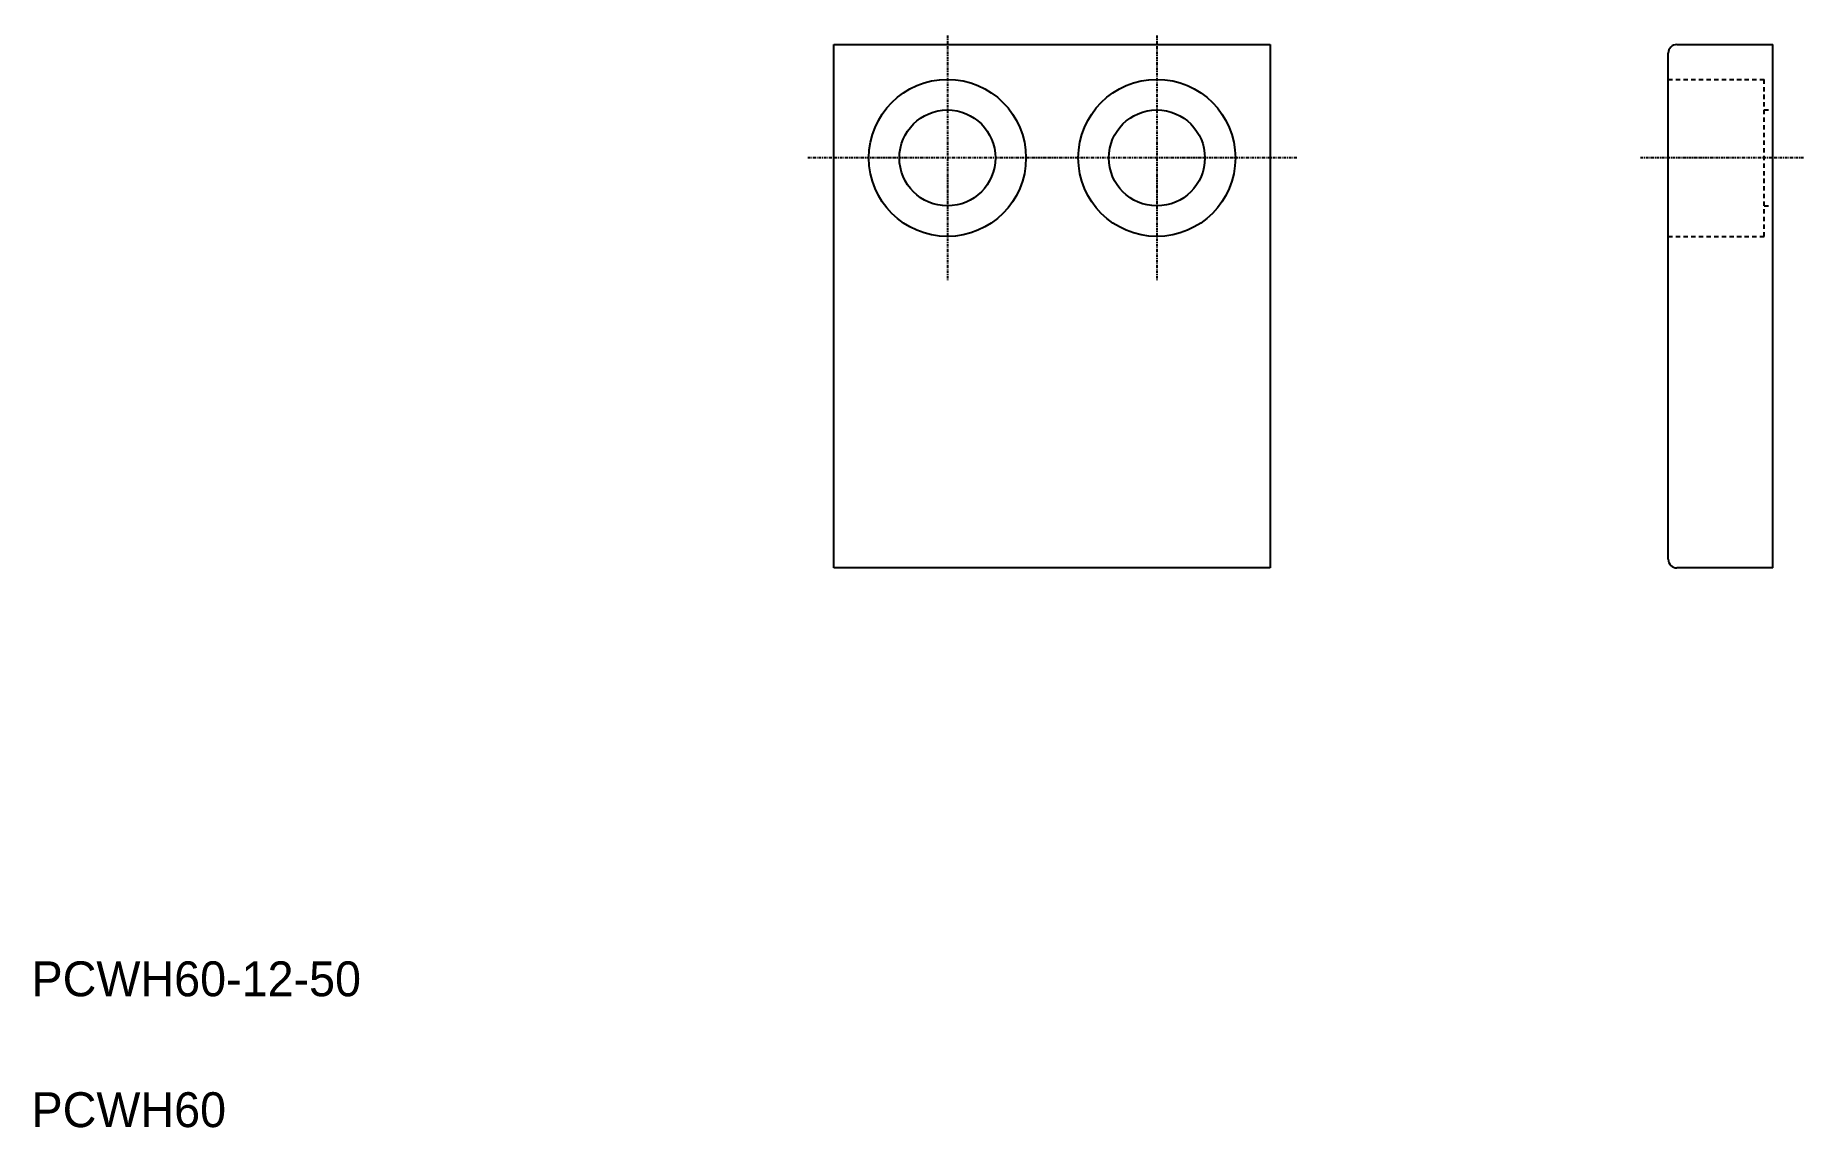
# Model space of a CAD drawing. Extents: x 10 to 213, y 10 to 135.
import ezdxf

# ---------------------------------------------------------------- set-up
doc = ezdxf.new("R2010")
doc.units = 0
doc.header["$LTSCALE"] = 0.25
doc.linetypes.add('CENTER', pattern=[2, 1.25, -0.25, 0.25, -0.25])
doc.linetypes.add('DASHED', pattern=[3.5, 2, -1.5])
doc.layers.get('0').update_dxf_attribs({"linetype": 'CONTINUOUS'})
doc.layers.add('CENTER', color=1, linetype='CENTER')

msp = doc.modelspace()

# ---------------------------------------------------------------- linework, layer by layer
for p, q in [((101.95, 134.09), (151.95, 134.09)), ((101.95, 74.09), (101.95, 134.09)), ((151.95, 134.09), (151.95, 74.09)), ((198.55, 134.09), (209.55, 134.09)), ((209.55, 74.09), (209.55, 134.09)), ((197.55, 75.09), (197.55, 133.09)), ((101.95, 104.09), (101.95, 104.09)), ((101.95, 89.09), (101.95, 89.09)), ((151.95, 74.09), (101.95, 74.09)), ((209.55, 74.09), (198.55, 74.09))]:
    msp.add_line(p, q)
at = {"color": 3, "linetype": 'DASHED'}
for p, q in [((197.55, 130.09), (208.55, 130.09)), ((208.55, 112.09), (208.55, 130.09)), ((208.55, 126.59), (209.55, 126.59)), ((208.55, 115.59), (209.55, 115.59)), ((197.55, 112.09), (208.55, 112.09))]:
    msp.add_line(p, q, dxfattribs=at)
for centre, radius in [((114.95, 121.09), 9), ((138.95, 121.09), 9), ((114.95, 121.09), 5.5), ((138.95, 121.09), 5.5)]:
    msp.add_circle(centre, radius)
for centre, start, end in [((198.55, 133.09), 90, 180), ((198.55, 75.09), 180, 270)]:
    msp.add_arc(centre, 1, start, end)
at = {"layer": 'CENTER', "color": 1, "linetype": 'CENTER'}
for p, q in [((114.95, 135.14), (114.95, 107.04)), ((138.95, 135.14), (138.95, 107.04)), ((155, 121.09), (98.9, 121.09)), ((213.06, 121.09), (194.32, 121.09))]:
    msp.add_line(p, q, dxfattribs=at)

# ---------------------------------------------------------------- texts
for s, p in [('PCWH60-12-50', (10, 25)), ('PCWH60', (10, 10))]:
    msp.add_text(s, height=4).set_placement(p)

doc.saveas('drawing.dxf')
